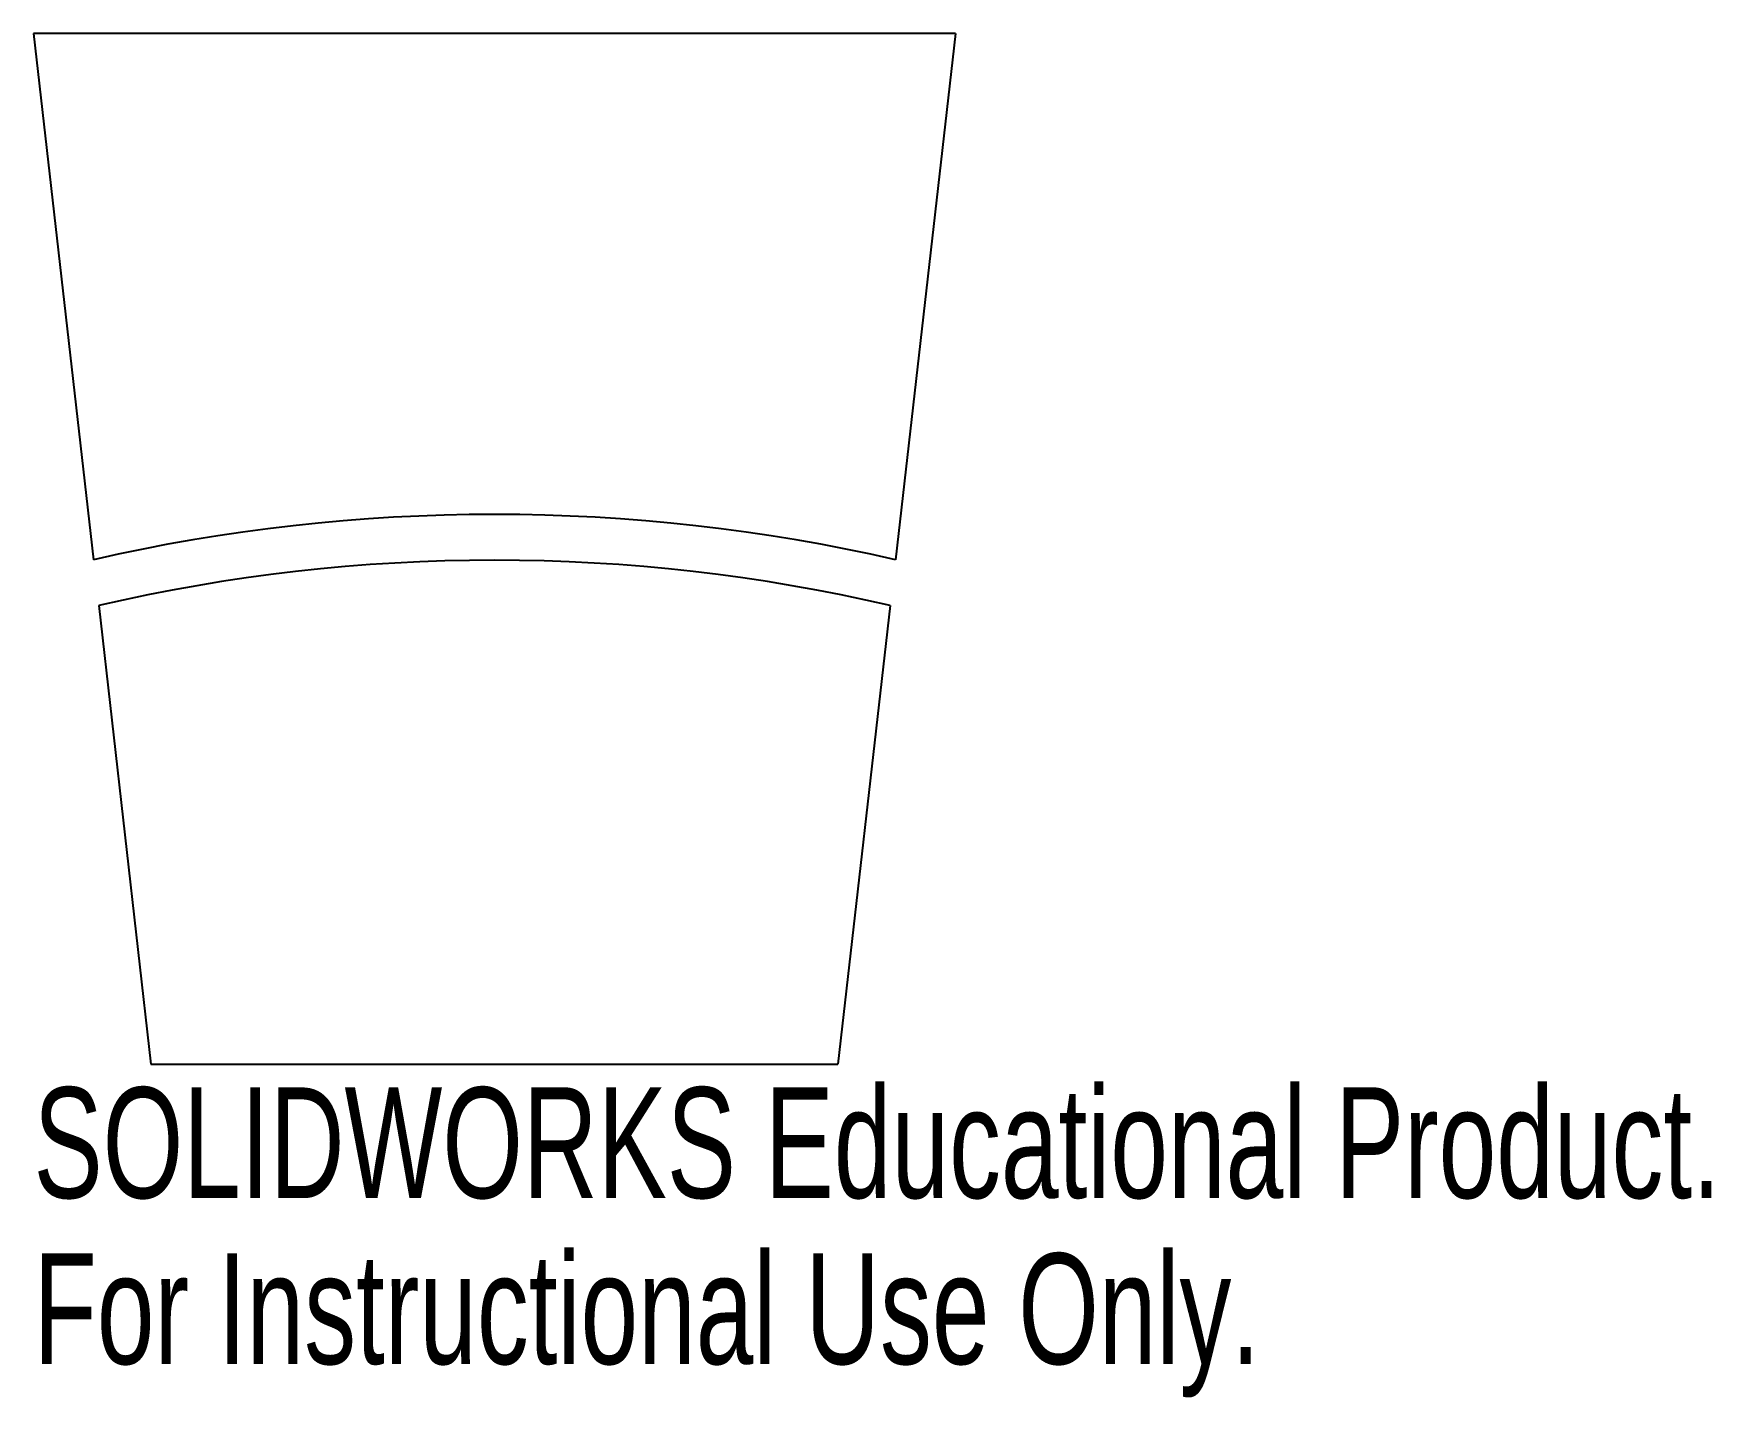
# Model space of a CAD drawing. Header units: millimetres. Extents: x -20.1 to 53.1, y 39.9 to 99.5.
import ezdxf

# ---------------------------------------------------------------- set-up
doc = ezdxf.new("R2010")
doc.units = ezdxf.units.MM
doc.styles.add('SLDTEXTSTYLE0', font='TXT', dxfattribs={"width": 0.7})

msp = doc.modelspace()

# ---------------------------------------------------------------- linework, layer by layer
at = {"color": 7, "linetype": 'Continuous', "lineweight": 25}
for p, q in [((-20.127, 99.5), (-17.509, 76.522)), ((20.127, 99.5), (-20.127, 99.5)), ((20.127, 99.5), (17.509, 76.522)), ((-17.281, 74.523), (-15, 54.5)), ((17.281, 74.523), (15, 54.5)), ((-15, 54.5), (15, 54.5))]:
    msp.add_line(p, q, dxfattribs=at)
for radius, start, end in [(78.5, 77.11198, 102.88802), (76.5, 76.94425, 103.05575)]:
    msp.add_arc((0, 0), radius, start, end, dxfattribs=at)

# ---------------------------------------------------------------- texts
at = {"color": 7, "linetype": 'Continuous', "char_height": 4.83362, "attachment_point": 1, "style": 'SLDTEXTSTYLE0'}
for s, insert in [('SOLIDWORKS Educational Product.', (-20.127, 53.48)), ('For Instructional Use Only.', (-20.127, 46.23))]:
    msp.add_mtext(s, dxfattribs=dict(at, insert=insert))

doc.saveas('drawing.dxf')
